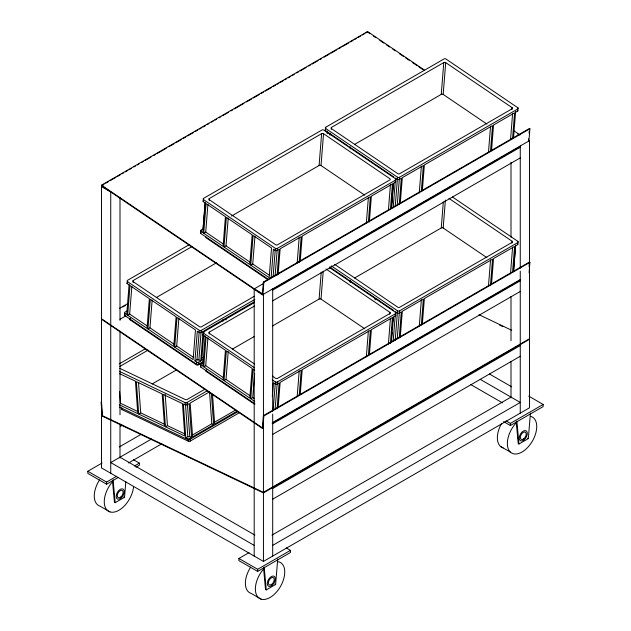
<?xml version="1.0" encoding="UTF-8"?>
<svg xmlns="http://www.w3.org/2000/svg" width="631" height="631" viewBox="0 0 631 631"><rect width="100%" height="100%" fill="white"/><g stroke="black" fill="none" stroke-linecap="round" stroke-linejoin="round"><path stroke-width="0.95" d="M424.639 70.246L367.597 31.55L101.528 185.167L101.488 185.672L262.827 295.119L263.837 282.396L529.906 128.779L529.441 128.472L263.372 282.081L262.409 294.298M203.671 361.366L198.56 364.308A1.491 0.939 4.5 0 1 197.763 364.537L197.235 364.497A1.23 0.773 4.5 0 1 196.635 364.268L124.725 315.484L124.899 313.362A1.23 0.773 4.5 0 1 124.567 312.968L124.559 312.637A1.491 0.939 4.5 0 1 124.977 312.156L126.981 310.996M129.095 284.92L127.249 283.674L127.415 281.552A1.23 0.773 4.5 0 1 127.091 281.158L127.076 280.827A1.491 0.939 4.5 0 1 127.494 280.345L189.623 244.473M129.103 284.179L126.736 314.609L124.899 313.362M127.659 315.24L130.01 285.543L149.373 298.684L147.023 328.372L127.659 315.24L129.663 314.08L131.863 286.3M203.568 361.997L198.465 364.939A1.491 0.939 4.5 0 1 197.669 365.168L197.14 365.128A1.23 0.773 4.5 0 1 196.541 364.892L130.167 319.862L130.301 318.166M133.117 282.412L133.267 280.487L191.966 246.595M147.946 328.996L150.296 299.307L176.112 316.817L173.754 346.506L147.946 328.996L149.949 327.836L152.15 300.064M174.677 347.137L177.035 317.44L195.468 329.95L193.118 359.638L174.677 347.137L176.688 345.977L178.888 318.198M205.162 202.196L203.04 229.021L201.037 230.173L200.784 233.502L268.656 279.541M201.037 230.173A1.491 0.939 4.5 0 0 200.611 230.654L200.626 230.985A1.23 0.773 4.5 0 0 200.958 231.38L202.796 232.634L205.154 202.937L203.308 201.691L203.497 199.073M203.718 233.257L206.069 203.561L225.433 216.701L223.082 246.39L203.718 233.257L205.722 232.098L207.922 204.326M254.869 299.417L201.25 330.376L201.084 332.498L203.087 331.338L200.737 361.035L198.733 362.194A1.491 0.939 4.5 0 1 197.929 362.415L197.4 362.375A1.23 0.773 4.5 0 1 196.809 362.147L194.963 360.893L197.314 331.204L199.159 332.45A1.23 0.773 4.5 0 0 199.751 332.687L200.279 332.718A1.491 0.939 4.5 0 0 201.084 332.498M209.176 200.429L209.326 198.505L321.621 133.677A1.491 0.939 4.5 0 1 322.417 133.449L322.946 133.488A1.23 0.773 4.5 0 1 323.545 133.717L389.919 178.747A1.23 0.773 4.5 0 1 390.25 179.141L390.258 179.472A1.491 0.939 4.5 0 1 389.84 179.953L277.553 244.781A1.491 0.939 4.5 0 1 276.749 245.009L276.22 244.97A1.23 0.773 4.5 0 1 275.629 244.733L209.247 199.704A1.23 0.773 4.5 0 1 208.924 199.317L208.908 198.986A1.491 0.939 4.5 0 1 209.326 198.505M196.635 364.268L196.809 362.147M194.963 360.893L196.967 359.733L199.325 330.328L127.415 281.552M200.737 361.035L198.891 359.78L201.092 332.009M198.56 364.308L198.733 362.194M203.04 362.596L201.037 363.756L200.784 367.076L254.924 403.801M205.154 336.52L203.308 335.266L203.497 332.647M203.71 335.55L201.739 360.451L203.419 359.481M203.939 332.679L204.089 330.762L225.141 318.608M205.162 335.779L202.796 366.209L200.958 364.955A1.23 0.773 4.5 0 1 200.626 364.568L200.619 364.237A1.491 0.939 4.5 0 1 201.037 363.756M203.718 366.832L206.069 337.143L225.433 350.276L223.082 379.965L203.718 366.832L205.722 365.68L207.922 337.9M254.798 404.408L206.227 371.462L206.361 369.766M209.176 334.012L209.326 332.08L254.411 306.051M224.005 247.013L226.355 217.324L252.171 234.835L249.813 264.523L224.005 247.013L226.008 245.853L228.209 218.081M222.995 321.187L223.145 319.27M225.993 319.941L226.15 318.032L254.269 301.792M224.005 380.596L226.355 350.899L252.171 368.409L249.813 398.106L224.005 380.596L226.008 379.436L228.209 351.656M250.736 265.154L253.094 235.458L271.527 247.967L269.177 277.664L250.736 265.154L252.747 263.995L254.948 236.215M254.75 401.45L250.736 398.729L253.094 369.04L254.695 370.129M250.736 398.729L252.747 397.569L254.64 373.631M271.093 277.955L273.373 249.221L275.219 250.468A1.23 0.773 4.5 0 0 275.81 250.704L276.339 250.744A1.491 0.939 4.5 0 0 277.143 250.515L279.147 249.355L277.096 275.219M273.105 276.796L275.226 249.979M275.219 250.468L275.384 248.346L203.474 199.57A1.23 0.773 4.5 0 1 203.15 199.175L203.135 198.844A1.491 0.939 4.5 0 1 203.561 198.363L321.857 130.057A1.491 0.939 4.5 0 1 322.662 129.836L323.19 129.876A1.23 0.773 4.5 0 1 323.782 130.104L395.692 178.888A1.23 0.773 4.5 0 1 396.023 179.283L396.031 179.614A1.491 0.939 4.5 0 1 395.613 180.095L277.309 248.393A1.491 0.939 4.5 0 1 276.512 248.622L275.984 248.582A1.23 0.773 4.5 0 1 275.384 248.346M262.409 427.873L263.372 415.663L529.441 262.046L529.906 262.362L529.086 272.695M529.906 262.362L263.837 415.971L262.827 428.701L101.488 319.254L101.528 318.742L262.867 428.189M275.1 275.881L277.309 248.393M278.097 274.643L280.148 248.78L301.208 236.625L299.157 262.488M272.308 396.205L273.373 382.796L275.219 384.05A1.23 0.773 4.5 0 0 275.81 384.287L276.339 384.318A1.491 0.939 4.5 0 0 277.143 384.098L279.147 382.938L277.096 408.801M273.105 410.371L275.384 381.929L272.15 379.736M275.1 409.464L277.309 381.976L395.613 313.67A1.491 0.939 4.5 0 0 396.039 313.189L396.023 312.858A1.23 0.773 4.5 0 0 395.692 312.471L329.437 267.52M278.176 407.263L280.148 382.362L301.208 370.2L299.228 395.109M297.162 263.151L299.212 237.288M300.23 260.95L302.21 236.049L370.381 196.683L368.409 221.591M297.162 396.725L299.212 370.87M300.23 394.525L302.21 369.624L370.381 330.265L368.409 355.166M231.474 216.07L319.097 165.488L321.621 133.677M364.734 195.184L321.021 165.535L323.545 133.717M327.315 131.832L325.47 130.578L325.714 127.257L444.019 58.951A1.491 0.939 4.5 0 1 444.823 58.73L445.352 58.762A1.23 0.773 4.5 0 1 445.943 58.998L517.854 107.783A1.23 0.773 4.5 0 1 518.185 108.169L518.193 108.5A1.491 0.939 4.5 0 1 517.775 108.982L399.47 177.287A1.491 0.939 4.5 0 1 398.674 177.508L398.145 177.477A1.23 0.773 4.5 0 1 397.546 177.24L325.635 128.456A1.23 0.773 4.5 0 1 325.312 128.069L325.296 127.738A1.491 0.939 4.5 0 1 325.722 127.257M327.158 133.748L327.323 131.09M329.934 135.129L330.084 133.212M331.338 129.323L331.488 127.391L443.782 62.564A1.491 0.939 4.5 0 1 444.579 62.343L445.107 62.374A1.23 0.773 4.5 0 1 445.707 62.611L512.08 107.641A1.23 0.773 4.5 0 1 512.411 108.035L512.419 108.366A1.491 0.939 4.5 0 1 512.001 108.847L399.715 173.675A1.491 0.939 4.5 0 1 398.91 173.896L398.382 173.864A1.23 0.773 4.5 0 1 397.79 173.628L331.409 128.598A1.23 0.773 4.5 0 1 331.086 128.211L331.07 127.872A1.491 0.939 4.5 0 1 331.496 127.399M272.308 326.077L319.097 299.062L321.234 272.071M364.734 328.767L321.021 299.11L323.238 271.156M329.934 268.711L330.084 266.795M350.221 148.892L350.371 146.976M365.854 33.041L367.597 31.55M350.221 282.467L350.371 280.55M366.335 223.208L368.386 197.353M369.332 221.97L371.383 196.107L392.435 183.952L390.463 208.853M366.335 356.791L368.386 330.928M369.411 354.59L371.383 329.682L392.435 317.527L390.392 343.39M375.098 299.843L375.256 297.927L393.689 310.436M388.396 210.478L390.439 184.615M391.567 203.679L391.946 198.891M392.174 196.012L392.553 191.225M392.782 188.353L393.16 183.566M391.409 208.49L393.381 183.589M391.465 208.277L393.444 183.369L395.448 182.217A1.491 0.939 4.5 0 0 395.866 181.736L395.85 181.397A1.23 0.773 4.5 0 0 395.527 181.01M393.184 207.804L395.534 178.108L397.38 179.362A1.23 0.773 4.5 0 0 397.972 179.598L398.5 179.63A1.491 0.939 4.5 0 0 399.305 179.409L401.308 178.25L399.257 204.113M395.448 182.217L395.692 178.888M395.187 206.645L397.546 177.24M397.191 205.73L399.47 177.287M389.769 314.254L389.919 312.329L325.975 268.948M388.396 344.053L390.439 318.198M400.259 203.529L402.31 177.674L423.369 165.519L421.319 191.374M391.567 337.254L391.946 332.466M392.174 329.595L392.553 324.807M392.782 321.928L393.16 317.141M391.409 342.073L393.444 316.951L395.448 315.792A1.491 0.939 4.5 0 0 395.866 315.311L395.85 314.979A1.23 0.773 4.5 0 0 395.527 314.585L395.692 312.471M393.184 341.379L395.534 311.69L397.38 312.937A1.23 0.773 4.5 0 0 397.972 313.173L398.5 313.213A1.491 0.939 4.5 0 0 399.305 312.984L401.308 311.832L399.257 337.688M395.448 315.792L395.613 313.67M395.187 340.219L397.388 312.448M397.38 312.937L397.546 310.823L331.291 265.872M397.262 338.358L399.47 310.862L517.775 242.564A1.491 0.939 4.5 0 0 518.201 242.083L518.185 241.752A1.23 0.773 4.5 0 0 517.854 241.357L452.411 196.959M400.259 337.112L402.31 311.249L423.369 299.094L421.319 324.957M419.244 192.999L421.374 166.182M422.32 190.799L424.371 164.936L492.543 125.577L490.492 151.44M419.244 326.574L421.374 299.757M422.32 324.373L424.371 298.518L492.543 259.152L490.492 285.015M354.488 144.475L441.258 94.374L443.782 62.564M486.895 124.078L443.183 94.421L445.707 62.611M354.488 278.05L441.258 227.957L443.325 201.928M486.895 257.653L443.183 228.004L445.399 200.043M488.497 152.103L490.547 126.239M491.494 150.856L493.545 125.001L514.604 112.846L512.553 138.702M488.497 285.677L490.547 259.822M491.494 284.439L493.545 258.576L514.604 246.421L512.553 272.284M511.93 109.573L512.08 107.641M510.558 139.364L512.601 113.509M513.492 138.339L515.614 111.521M515.606 112.263L517.609 111.103L517.854 107.783M511.93 243.148L512.08 241.223L448.941 198.386M510.479 273.901L512.601 247.084M513.571 270.967L515.614 245.104M513.555 271.701L515.606 245.845L517.609 244.686A1.491 0.939 4.5 0 0 518.027 244.205L518.012 243.874A1.23 0.773 4.5 0 0 517.688 243.479M517.609 244.686L517.854 241.357M528.478 140.681L528.62 138.804M529.07 133.165L529.22 131.287M528.936 140.997L529.906 128.779M529.07 266.747L529.441 262.046M112.436 480.372L114.432 502.268L115.173 502.686L124.544 497.283L125.829 481.611M263.521 567.6L265.517 589.488L266.25 589.914L275.621 584.503L277.719 559.042M516.221 421.697L518.217 443.593L518.958 444.019L528.328 438.608L530.426 413.139M102.34 185.183L104.044 184.197M105.756 183.211L108.311 181.736M110.015 180.75L115.986 177.303M117.689 176.317L120.253 174.842M121.957 173.856L123.66 172.87M125.364 171.884L127.927 170.409M129.631 169.423L131.335 168.438M133.898 166.963L135.602 165.977M137.306 164.991L139.009 164.005M141.573 162.53L143.276 161.544M144.98 160.566L150.951 157.119M153.507 155.636L155.21 154.65M156.922 153.672L166.3 148.253M168.856 146.778L173.975 143.821M175.678 142.835L181.649 139.388M183.353 138.41L185.916 136.927M187.62 135.941L193.591 132.502M195.294 131.516L197.85 130.033M199.562 129.055L201.265 128.069M202.969 127.083L205.525 125.608M207.236 124.622L208.94 123.637M211.495 122.162L213.207 121.176M214.911 120.19L216.614 119.204M219.17 117.729L220.882 116.743M222.585 115.757L228.556 112.31M231.112 110.835L232.815 109.849M234.519 108.863L243.905 103.452M246.461 101.97L251.58 99.02M253.283 98.034L259.254 94.587M260.958 93.601L263.513 92.126M265.225 91.14L271.196 87.693M272.9 86.707L275.455 85.232M277.159 84.246L278.87 83.26M280.574 82.282L283.13 80.8M284.833 79.814L286.545 78.836M288.249 77.85L290.804 76.367M292.516 75.389L294.22 74.403M296.775 72.928L298.479 71.942M300.19 70.956L306.153 67.509M308.717 66.034L310.42 65.048M312.124 64.062L318.095 60.615M319.799 59.629L321.51 58.644M324.066 57.169L329.185 54.219M330.889 53.233L336.859 49.786M338.563 48.8L341.119 47.325M342.822 46.339L348.793 42.892M350.505 41.906L353.06 40.431M354.764 39.445L356.468 38.459M358.179 37.474L360.735 35.999M362.439 35.013L364.142 34.027M254.19 556.069L254.19 288.903L263.442 294.243L529.512 140.634L529.512 407.8L263.442 561.409L101.488 467.91L101.488 186.61L103.169 185.632M119.44 308.401L127.967 303.479M122.698 307.005L125.364 305.467M156.267 297.564L216.67 262.693M120 319.254L125.971 315.8M119.18 363.898L145.564 348.667M119.851 366.43L147.922 350.221M254.19 288.903L263.442 283.556M254.238 296.318L201.494 326.763A1.491 0.939 4.5 0 1 200.69 326.992L200.161 326.953A1.23 0.773 4.5 0 1 199.57 326.716L133.188 281.686A1.23 0.773 4.5 0 1 132.865 281.3L132.849 280.969A1.491 0.939 4.5 0 1 133.267 280.487M272.206 289.7L520.37 146.431M272.695 290.134L520.26 147.204M254.624 302.462L203.553 331.938A1.491 0.939 4.5 0 0 203.135 332.427L203.15 332.758A1.23 0.773 4.5 0 0 203.474 333.144L254.38 367.676M272.695 300.821L520.26 157.892M152.142 383.964L176.814 369.719M201.581 358.227L203.261 357.256M232.326 349.156L254.443 336.394M138.71 414.062L164.525 426.359L162.175 393.949L136.359 381.652L138.71 414.062L140.721 412.903L164.809 424.379M122.28 425.199L120.576 426.185L120.576 424.237M205.083 389.106L187.218 399.415A1.491 0.781 -4.2 0 1 186.421 399.683L185.893 399.699A1.23 0.647 -4.2 0 1 185.293 399.557L119.803 368.362M119.362 371.32L185.057 402.61A1.23 0.647 -4.2 0 0 185.648 402.752L186.177 402.736A1.491 0.781 -4.2 0 0 186.981 402.468L207.402 390.676M187.147 404.786L189.15 403.627L191.603 437.425L189.6 438.584A1.491 0.781 -4.2 0 1 188.803 438.845L188.275 438.868A1.23 0.647 -4.2 0 1 187.675 438.726L185.829 437.843L183.376 404.045L185.222 404.928A1.23 0.647 -4.2 0 0 185.814 405.07L186.342 405.047A1.491 0.781 -4.2 0 0 187.147 404.786L186.981 402.468M119.283 446.953L140.618 434.625M118.352 477.407L106.576 484.206L87.835 473.384L87.835 471.247L102.135 462.996M165.448 426.793L184.812 436.013L182.454 403.611L163.098 394.383L165.448 426.793L167.452 425.633L185.057 434.018M151.582 438.987L110.74 462.562L254.19 545.381M128.535 462.98L161.828 443.759M87.835 471.247L106.576 482.068L116.672 476.239M134.332 466.049L139.38 463.13L139.38 465.268L136.012 467.208M185.829 437.843L187.833 436.684A1.081 0.568 -4.2 0 0 188.417 436.865L189.15 436.818A1.341 0.702 -4.2 0 0 189.757 436.549L191.603 437.425M192.447 434.996L211.819 423.811L213.664 424.695L211.417 393.791M214.524 422.249L235.828 409.953M213.664 424.695L192.605 436.849L190.152 403.051L209.524 391.867L211.819 423.811M236.822 411.317L214.666 424.111L212.489 394.178M119.385 407.09L187.746 439.649A1.23 0.647 -4.2 0 0 188.338 439.791L188.866 439.768A1.491 0.781 -4.2 0 0 189.663 439.507L238.179 411.499M121.617 409.306A1.23 0.647 -4.2 0 0 121.941 409.606L188.322 441.227A1.23 0.647 -4.2 0 0 188.914 441.369L189.442 441.345A1.491 0.781 -4.2 0 0 190.246 441.085L239.583 412.603M272.245 422.77L520.409 279.501M272.206 423.283L520.37 280.006M272.695 423.709L520.26 280.787M272.695 434.396L520.26 291.467M102.064 415.498L263.403 492.346L529.472 338.737L529.512 339.289L263.442 492.898L102.104 416.05L101.094 402.16L101.559 402.381L102.522 415.719M272.695 488.497L520.26 345.567M272.695 499.176L520.26 356.255M271.977 535.112L511 397.112M286.198 547.897L290.457 550.358L290.457 552.496L257.661 571.426L238.92 560.612L238.92 558.474L249.008 552.646M272.695 545.381L520.26 402.452L480.262 379.365M238.92 558.474L257.661 569.296L290.457 550.358M506.101 420.932L510.361 423.393L543.165 404.455L543.165 406.593L510.361 425.531L503.546 421.595M478.945 314.664L511.741 330.289M499.373 324.933L502.915 326.621M119.598 373.67L135.436 381.211L137.787 413.62L119.306 404.818M138.039 411.625L120.434 403.241L119.582 391.457M528.683 396.094L543.165 404.455M489.522 374.025L511.717 386.842M470.868 384.626L502.465 402.87M101.488 186.61L110.74 191.95L110.74 473.25M527.587 438.182L528.328 438.608M500.422 446.369L510.416 452.135M133.417 459.691L139.38 463.13M120 457.223L254.908 535.112M123.802 496.857L124.544 497.283M274.887 584.077L275.621 584.503M109.968 511.891L99.974 506.125A20.776 11.997 -60 0 1 99.564 479.899M261.076 599.135L251.083 593.369A20.776 11.997 -60 0 1 250.673 567.143M514.265 131.051L519.976 134.916M367.558 32.063L370.003 33.719M373.26 35.928L375.705 37.584M379.783 40.352L383.853 43.113M386.298 44.769L389.556 46.986M392.813 49.194L395.258 50.851M399.336 53.619L403.406 56.38M405.851 58.036L409.117 60.253M412.374 62.461L417.265 65.774M418.889 66.886L422.967 69.647M517.491 133.764L519.116 134.876M328.238 132.455L347.594 145.587M348.517 146.218L374.333 163.729M375.256 164.352L393.689 176.861M334.651 264.373L397.79 307.21A1.23 0.773 4.5 0 0 398.382 307.439L398.91 307.478A1.491 0.939 4.5 0 0 399.715 307.25L512.001 242.422A1.491 0.939 4.5 0 0 512.427 241.941L512.411 241.61A1.23 0.773 4.5 0 0 512.08 241.223M329.847 267.126L347.594 279.17M348.517 279.793L374.333 297.304M205.722 232.098L223.469 244.134M226.008 245.853L250.207 262.275M252.747 263.995L269.579 275.416M267.749 279.62L206.227 237.879A1.23 0.773 4.5 0 1 205.895 237.493L205.887 237.161A1.491 0.939 4.5 0 1 205.99 236.948M263.372 282.081L263.837 282.396M101.528 185.167L262.867 294.606M254.577 364.04L209.247 333.286A1.23 0.773 4.5 0 1 208.924 332.892L208.908 332.561A1.491 0.939 4.5 0 1 209.326 332.08M272.387 376.115L275.629 378.316A1.23 0.773 4.5 0 0 276.22 378.553L276.749 378.584A1.491 0.939 4.5 0 0 277.553 378.363L389.84 313.536A1.491 0.939 4.5 0 0 390.266 313.055L390.25 312.716A1.23 0.773 4.5 0 0 389.919 312.329M129.663 314.08L147.409 326.117M149.949 327.836L174.148 344.258M176.688 345.977L193.52 357.398M205.722 365.68L223.469 377.717M226.008 379.436L250.207 395.85M252.747 397.569L254.348 398.658M263.372 415.663L263.837 415.971M121.586 409.219L121.602 409.03A1.491 0.781 -4.2 0 1 122.02 408.588M516.876 421.177L518.958 444.019M264.168 567.072L266.25 589.914M113.083 479.844L115.173 502.686M263.403 492.346L263.442 492.898M190.112 439.231L190.246 441.085M187.375 403.714L189.757 436.549M189.6 438.584L189.671 439.507M188.188 439.373L188.322 441.227M185.522 404.818L187.833 436.684M185.057 402.61L185.222 404.928M187.675 438.726L187.746 439.649M165.172 394.209L167.452 425.633M138.504 382.457L140.721 412.903M121.807 407.752L121.941 409.606M520.26 145.974L520.26 268.222M520.26 271.18L520.26 413.139M511 162.325L511 237.248M511 296.396L511 340.764M511 361.46L511 397.94M510.361 423.393L510.361 425.531M272.695 288.903L272.695 411.152M272.695 414.11L272.695 556.069M263.442 294.243L263.442 561.409M257.661 569.296L257.661 571.426M120 197.424L120 320.374M120 331.188L120 414.796M120 424.631L120 458.074M106.576 482.068L106.576 484.206M133.512 487.156A20.776 11.997 -60 0 1 110.22 511.97A20.776 11.997 -60 0 1 112.799 481.429M277.459 561.598A20.776 11.997 -60 0 1 281 585.536A20.776 11.997 -60 0 1 258.245 597.423A20.776 11.997 -60 0 1 263.908 568.673M319.097 165.488A1.491 0.939 4.5 0 1 319.901 165.259L320.43 165.298A1.23 0.773 4.5 0 1 321.021 165.535M203.387 200.484A1.491 0.939 4.5 0 0 202.969 200.966L202.977 201.297A1.23 0.773 4.5 0 0 203.308 201.691M200.784 233.502A1.23 0.773 4.5 0 1 200.461 233.107L200.445 232.776A1.491 0.939 4.5 0 1 200.871 232.295M441.258 94.382A1.491 0.939 4.5 0 1 442.063 94.153L442.591 94.193A1.23 0.773 4.5 0 1 443.183 94.421M517.609 111.103A1.491 0.939 4.5 0 0 518.027 110.622L518.012 110.291A1.23 0.773 4.5 0 0 517.688 109.904M325.32 129.544A1.491 0.939 4.5 0 0 325.131 129.86L325.139 130.191A1.23 0.773 4.5 0 0 325.47 130.578M130.167 319.862A1.23 0.773 4.5 0 1 129.836 319.475L129.828 319.144A1.491 0.939 4.5 0 1 130.246 318.663M198.891 359.78A1.341 0.844 4.5 0 1 198.276 360.033L197.542 360.017A1.081 0.678 4.5 0 1 196.967 359.733M199.325 330.328A1.23 0.773 4.5 0 0 199.924 330.565L200.453 330.605A1.491 0.939 4.5 0 0 201.25 330.376M127.099 282.641A1.491 0.939 4.5 0 0 126.91 282.948L126.918 283.28A1.23 0.773 4.5 0 0 127.249 283.674M124.725 315.484A1.23 0.773 4.5 0 1 124.402 315.09L124.386 314.759A1.491 0.939 4.5 0 1 124.583 314.451M319.097 299.062A1.491 0.939 4.5 0 1 319.901 298.842L320.43 298.873A1.23 0.773 4.5 0 1 321.021 299.11M206.227 371.462A1.23 0.773 4.5 0 1 205.895 371.067L205.887 370.736A1.491 0.939 4.5 0 1 205.99 370.523M275.384 381.929A1.23 0.773 4.5 0 0 275.984 382.165L276.512 382.197A1.491 0.939 4.5 0 0 277.309 381.976M203.387 334.059A1.491 0.939 4.5 0 0 202.969 334.54L202.977 334.88A1.23 0.773 4.5 0 0 203.308 335.266M200.784 367.076A1.23 0.773 4.5 0 1 200.461 366.69L200.445 366.359A1.491 0.939 4.5 0 1 200.871 365.877M441.258 227.957A1.491 0.939 4.5 0 1 442.063 227.736L442.591 227.767A1.23 0.773 4.5 0 1 443.183 228.004M397.546 310.823A1.23 0.773 4.5 0 0 398.145 311.051L398.674 311.091A1.491 0.939 4.5 0 0 399.47 310.862M530.939 416.413A20.776 11.997 -60 0 1 532.004 441.763A20.776 11.997 -60 0 1 509.674 451.354A20.776 11.997 -60 0 1 516.363 422.675M503.152 447.915A20.776 11.997 -60 0 1 501.621 423.354M518.303 439.018A5.734 3.313 -60 0 1 518.019 437.993M120.734 498.364A5.734 3.313 -60 0 0 123.447 489.317A5.734 3.313 -60 0 0 116.483 494.365A5.734 3.313 -60 0 0 120.734 498.364M120.592 497.149A4.141 2.39 -60 0 0 122.548 490.626A4.141 2.39 -60 0 0 117.516 494.27A4.141 2.39 -60 0 0 120.592 497.149M271.811 585.584A5.734 3.313 -60 0 0 274.524 576.545A5.734 3.313 -60 0 0 267.56 581.593A5.734 3.313 -60 0 0 271.811 585.584M271.669 584.377A4.141 2.39 -60 0 0 273.625 577.846A4.141 2.39 -60 0 0 268.601 581.49A4.141 2.39 -60 0 0 271.669 584.377M523.817 440.083A5.734 3.313 -60 0 0 526.483 431.052A5.734 3.313 -60 0 0 519.526 436.155A5.734 3.313 -60 0 0 523.817 440.083M523.667 438.884A4.141 2.39 -60 0 0 525.591 432.361A4.141 2.39 -60 0 0 520.567 436.045A4.141 2.39 -60 0 0 523.667 438.884"/></g></svg>
